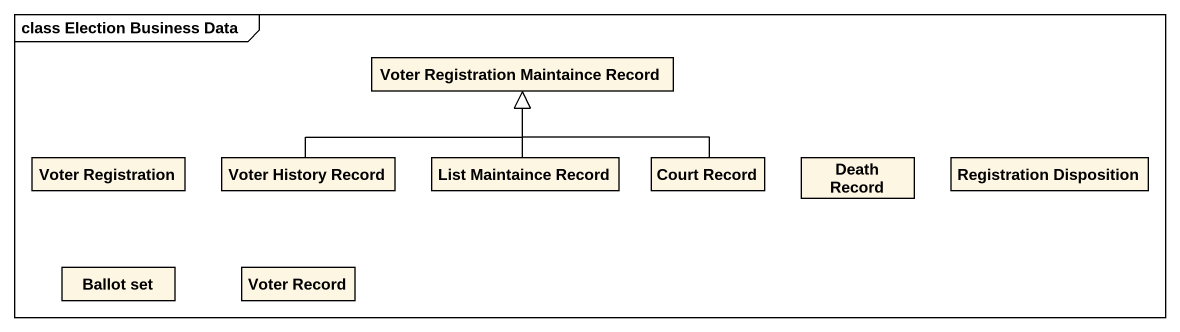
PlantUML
@startuml
mainframe class Election Business Data
hide circle
hide empty members
class "Voter Registration Maintaince Record" as Voter_Registration
class "Voter Registration" as Voter_Registration_2
class "Voter History Record" as Voter_History_Record
class "List Maintaince Record" as List_Maintaince_Record
class "Court Record" as Court_Record
class "Death Record" as Death_Record
class "Registration Disposition" as Registration_Disposition
class "Ballot set" as Ballot_set
class "Voter Record" as Voter_Record
Voter_History_Record -right-|> Voter_Registration
List_Maintaince_Record -up-|> Voter_Registration
Court_Record -left-|> Voter_Registration
@enduml
